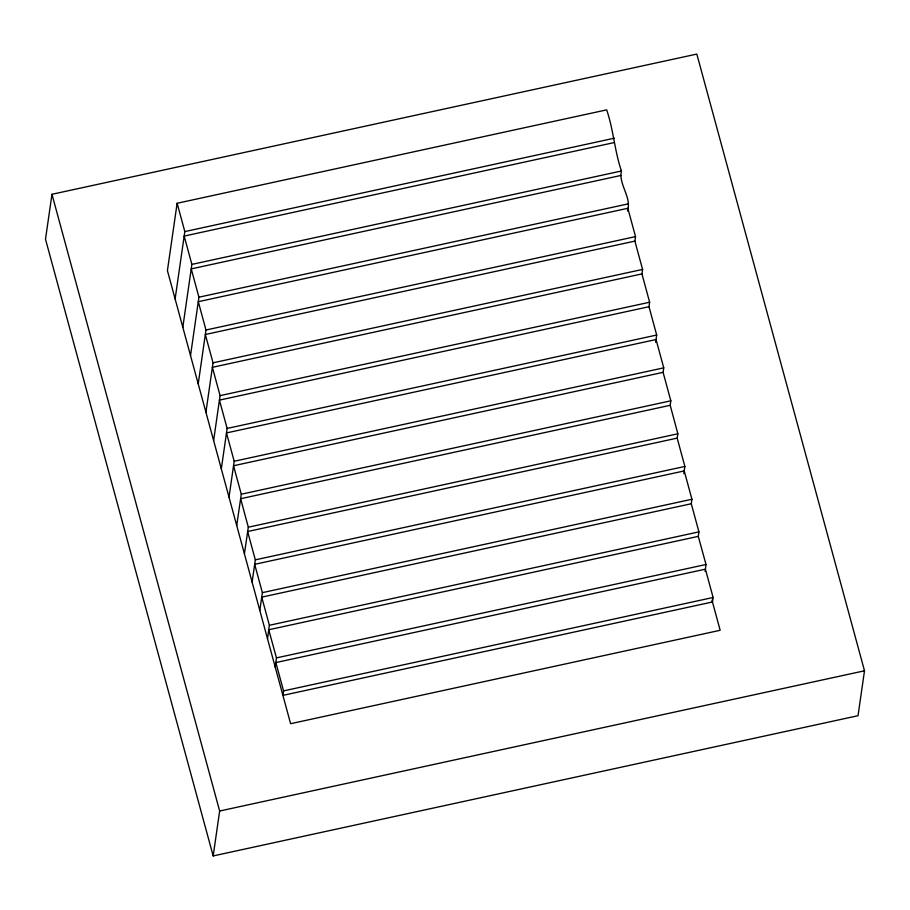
<?xml version="1.0" encoding="UTF-8"?>
<svg xmlns="http://www.w3.org/2000/svg" width="910" height="910" viewBox="0 0 910 910"><rect width="100%" height="100%" fill="white"/><g stroke="black" fill="none" stroke-linecap="round" stroke-linejoin="round"><path stroke-width="1.36" d="M259.816 610.428L262.376 592.649L254.675 564.337L684.229 470.925L691.93 499.249L691.282 503.742L261.727 597.142L269.383 625.284L268.734 629.765L276.458 657.896L275.218 667.064M691.282 503.742L698.926 531.872L698.277 536.365L706.012 564.496L705.091 571.412M51.972 194.296L45.5 239.205L213.179 855.923L858.028 715.704L864.5 670.795L696.821 54.077L51.972 194.296L219.651 811.015L213.179 855.923M627.434 211.052C632.109 197.288 618.334 184.662 621.428 170.989C614.534 150.742 613.567 130.119 606.674 109.86L177.131 203.271L167.417 270.611L290.608 723.7L720.163 630.289L711.973 600.179M175.118 298.935L184.821 231.584L177.131 203.271M182.819 327.247L191.874 264.4L184.184 236.077L613.727 142.677M190.52 355.571L198.926 297.206L191.237 268.894L620.779 175.482M198.221 383.884L205.978 330.012L198.289 301.699L627.832 208.288L635.533 236.611L634.884 241.105L642.585 269.417L641.937 273.91L649.638 302.234L648.989 306.715L656.69 335.039L655.644 342.296M205.922 412.207L213.031 362.828L205.33 334.505L634.884 241.105M213.623 440.52L220.083 395.634L212.383 367.322L641.937 273.91M221.323 468.843L227.136 428.439L219.435 400.127L648.989 306.715M229.013 497.156L234.188 461.256L226.488 432.933L656.042 339.532L663.743 367.845L663.094 372.338L670.829 400.81L670.192 405.303L677.859 433.786L677.177 438.12L684.877 466.443L683.831 473.666M236.714 525.479L241.286 494.221L233.54 465.749L663.094 372.338M244.415 553.792L248.316 527.197L240.638 498.714L670.192 405.303M252.115 582.104L255.323 559.843L247.622 531.531L677.177 438.12M267.517 638.74L268.734 629.765L698.277 536.365M283.556 690.895L282.919 695.377L712.462 601.976L713.11 597.483L705.409 569.171L275.866 662.571L283.556 690.895L713.11 597.483M184.821 231.584L614.375 138.184M191.874 264.4L621.428 170.989M198.926 297.206L628.48 203.806M205.978 330.012L635.533 236.611M213.031 362.828L642.585 269.417M220.083 395.634L649.638 302.234M227.136 428.439L656.69 335.039M234.188 461.256L663.743 367.845M241.286 494.221L670.829 400.81M248.316 527.197L677.859 433.786M255.323 559.843L684.877 466.443M262.376 592.649L691.93 499.249M269.383 625.284L698.926 531.872M276.458 657.896L706.012 564.496M219.651 811.015L864.5 670.795"/></g></svg>
